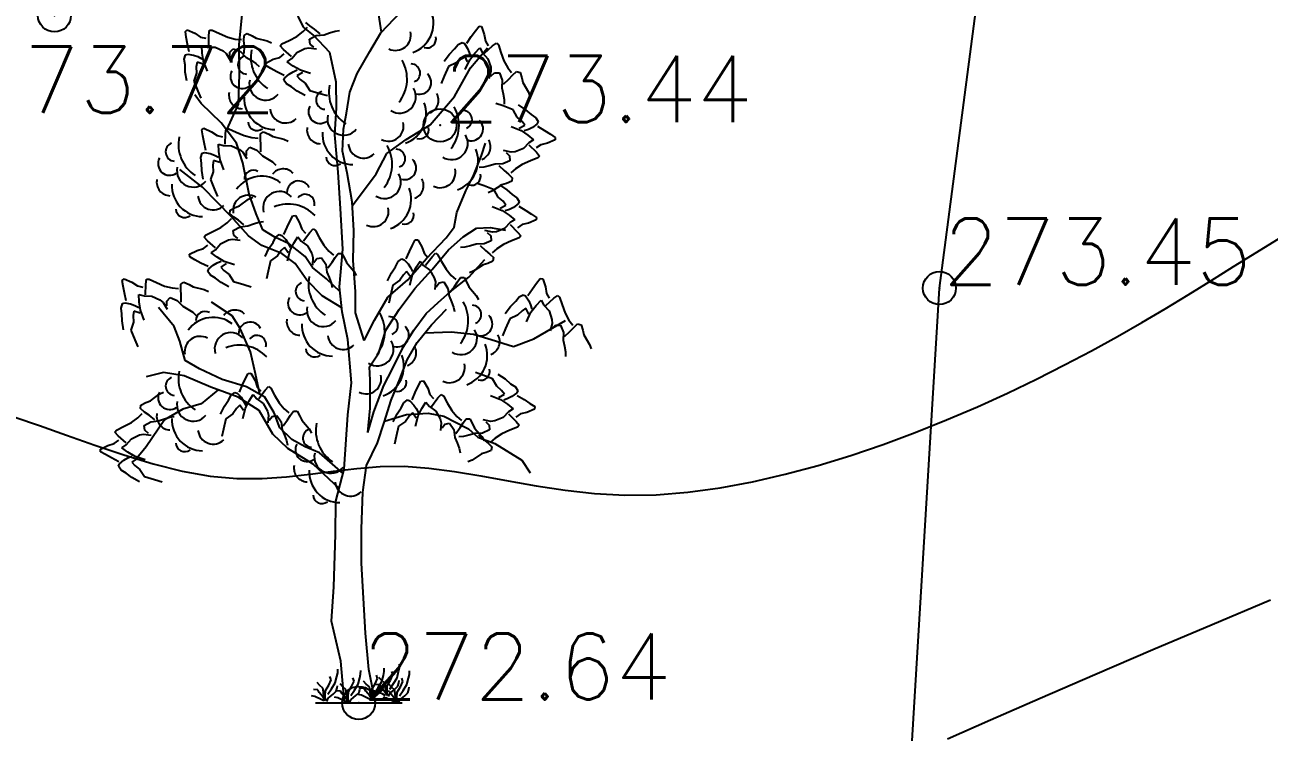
# Model space of a CAD drawing. Header units: millimetres. Extents: x 524954 to 526204, y 9523489 to 9524010.
# Drawn here: x 525827.14 to 525845.92, y 9523662.02 to 9523672.69 of the extents above; entities that cross this region are included whole.
import ezdxf

# ---------------------------------------------------------------- set-up
doc = ezdxf.new("R2010")
doc.units = ezdxf.units.MM
doc.header["$PDMODE"] = 32
doc.header["$PDSIZE"] = 0.5
doc.linetypes.add('ACAD_ISO12W100', pattern=[21, 12, -3, 0, -3, 0, -3])
for name, color, linetype in [('Arbre', 34, 'ACAD_ISO12W100'), ('Cloture', 7, 'Continuous'), ('CN_01_00', 3, 'Continuous'), ('CN_02_00', 4, 'Continuous'), ('TopoAlt', 3, 'Continuous'), ('TOPOJIS', 7, 'Continuous')]:
    doc.layers.add(name, color=color, linetype=linetype)
doc.styles.add('Simplex 1.0', font='Simplex.shx', dxfattribs={"width": 0.99, "height": 1})
doc.linetypes.add('LIMITE1', pattern='A,6.35,-2.54,[133,ltypeshp.shx,S=2.54,R=0,X=-2.54,Y=0],-2.54,25.4', length=36.83)

# ---------------------------------------------------------------- blocks, each defined once
blk = doc.blocks.new('TCPOINT M')
at = {"color": 0}
blk.add_point((0, 0), dxfattribs=at)
at = {"layer": 'TopoAlt', "style": 'Simplex 1.0', "width": 0.99}
blk.add_attdef('ALT', (0.15, 0.15), '', height=1, dxfattribs=at)
blk = doc.blocks.new('v088')
at = {"linetype": 'Continuous'}
for p, q in [((-0.835, 10.2), (-0.991, 10.52)), ((0.345, 10.122), (0.269, 10.614)), ((-1.806, 9.931), (-1.749, 10.491)), ((0.336, 10.112), (0.634, 10.429)), ((-0.683, 10.078), (-0.835, 10.2)), ((-0.435, 9.816), (-0.683, 10.078)), ((0.168, 9.829), (0.336, 10.112)), ((-1.797, 9.483), (-1.806, 9.931)), ((-0.339, 9.37), (-0.435, 9.816)), ((-0.025, 9.501), (0.168, 9.829)), ((1.69, 9.587), (1.945, 9.885)), ((1.444, 9.153), (1.69, 9.587)), ((-1.812, 9.035), (-1.797, 9.483)), ((-0.131, 9.219), (-0.025, 9.501)), ((-0.337, 8.979), (-0.339, 9.37)), ((-0.186, 8.901), (-0.131, 9.219)), ((-2.378, 9.048), (-2.474, 9.177)), ((-2.074, 8.756), (-2.378, 9.048)), ((-1.992, 8.647), (-1.812, 9.035)), ((1.08, 8.722), (1.444, 9.153)), ((-0.36, 8.574), (-0.337, 8.979)), ((-0.231, 8.658), (-0.186, 8.901)), ((-1.843, 8.45), (-2.074, 8.756)), ((-0.243, 8.328), (-0.231, 8.658)), ((0.718, 8.503), (1.08, 8.722)), ((-0.311, 8.009), (-0.36, 8.574)), ((0.424, 8.292), (0.718, 8.503)), ((-1.75, 8.153), (-1.843, 8.45)), ((-0.174, 8), (-0.243, 8.328)), ((0.262, 7.984), (0.424, 8.292)), ((1.855, 8.26), (1.913, 8.447)), ((-1.653, 7.676), (-1.75, 8.153)), ((1.736, 7.971), (1.855, 8.26)), ((-2.358, 7.786), (-2.7, 8.052)), ((-0.274, 7.463), (-0.311, 8.009)), ((-0.096, 7.56), (-0.174, 8)), ((-0.093, 7.509), (0.262, 7.984)), ((1.617, 7.726), (1.736, 7.971)), ((-2.129, 7.554), (-2.358, 7.786)), ((1.481, 7.4), (1.617, 7.726)), ((-1.932, 7.347), (-2.129, 7.554)), ((-1.547, 7.38), (-1.653, 7.676)), ((-0.075, 7.131), (-0.096, 7.56)), ((-1.665, 7.048), (-1.932, 7.347)), ((-1.449, 7.14), (-1.547, 7.38)), ((-0.237, 6.848), (-0.274, 7.463)), ((1.442, 7.181), (1.481, 7.4)), ((-1.266, 7.031), (-1.449, 7.14)), ((1.321, 7.017), (1.442, 7.181)), ((1.575, 7.035), (1.778, 7.163)), ((1.778, 7.163), (1.983, 7.174)), ((1.983, 7.174), (2.214, 7.135)), ((-1.463, 6.903), (-1.665, 7.048)), ((-1.047, 6.93), (-1.266, 7.031)), ((-0.084, 6.677), (-0.075, 7.131)), ((1.023, 6.706), (1.321, 7.017)), ((1.356, 6.837), (1.575, 7.035)), ((-1.162, 6.785), (-1.463, 6.903)), ((-0.96, 6.634), (-1.162, 6.785)), ((-0.806, 6.736), (-1.047, 6.93)), ((-0.287, 6.281), (-0.237, 6.848)), ((1.107, 6.54), (1.356, 6.837)), ((-0.78, 6.382), (-0.96, 6.634)), ((-0.697, 6.571), (-0.806, 6.736)), ((-0.049, 6.211), (-0.084, 6.677)), ((0.743, 6.383), (1.023, 6.706)), ((1.663, 6.427), (1.906, 6.693)), ((-0.488, 6.401), (-0.697, 6.571)), ((-0.279, 6.204), (-0.488, 6.401)), ((0.846, 6.255), (1.107, 6.54)), ((1.381, 6.204), (1.663, 6.427)), ((-0.551, 6.145), (-0.78, 6.382)), ((-0.248, 5.902), (-0.287, 6.281)), ((-0.049, 5.888), (-0.049, 6.211)), ((0.438, 6.122), (0.743, 6.383)), ((0.61, 5.939), (0.846, 6.255)), ((1.198, 6.044), (1.381, 6.204)), ((-1.907, 5.843), (-2.222, 6.048)), ((-0.254, 5.961), (-0.551, 6.145)), ((0.24, 5.776), (0.438, 6.122)), ((1.021, 5.879), (1.198, 6.044)), ((-2.787, 5.681), (-3.023, 5.969)), ((-1.791, 5.652), (-1.907, 5.843)), ((-0.165, 5.487), (-0.248, 5.902)), ((0.085, 5.468), (-0.049, 5.888)), ((0.411, 5.624), (0.61, 5.939)), ((0.834, 5.626), (1.021, 5.879)), ((1.1, 5.706), (1.325, 5.941)), ((-2.701, 5.459), (-2.787, 5.681)), ((-1.635, 5.301), (-1.791, 5.652)), ((0.085, 5.468), (0.24, 5.776)), ((0.881, 5.441), (1.1, 5.706)), ((2.646, 5.496), (3.119, 5.774)), ((-2.621, 5.169), (-2.701, 5.459)), ((-0.107, 4.829), (-0.165, 5.487)), ((0.306, 5.286), (0.411, 5.624)), ((0.671, 5.368), (0.834, 5.626)), ((1.001, 5.586), (1.394, 5.601)), ((1.394, 5.601), (1.731, 5.564)), ((1.731, 5.564), (2, 5.483)), ((2, 5.483), (2.338, 5.378)), ((2.338, 5.378), (2.646, 5.496)), ((-1.559, 4.967), (-1.635, 5.301)), ((0.161, 5.071), (0.306, 5.286)), ((0.51, 5.041), (0.671, 5.368)), ((0.731, 5.176), (0.881, 5.441)), ((-2.4, 5.043), (-2.621, 5.169)), ((0.172, 4.872), (0.161, 5.071)), ((0.619, 4.888), (0.731, 5.176)), ((-2.946, 4.988), (-3.206, 4.92)), ((-2.634, 4.938), (-2.946, 4.988)), ((-2.233, 4.766), (-2.634, 4.938)), ((-2.061, 4.882), (-2.4, 5.043)), ((-1.492, 4.659), (-1.559, 4.967)), ((0.379, 4.79), (0.51, 5.041)), ((0.489, 4.568), (0.619, 4.888)), ((-2.123, 4.725), (-2.377, 4.514)), ((-1.819, 4.613), (-2.233, 4.766)), ((-1.692, 4.771), (-2.061, 4.882)), ((-1.415, 4.615), (-1.692, 4.771)), ((-0.166, 4.349), (-0.107, 4.829)), ((0.174, 4.45), (0.172, 4.872)), ((0.231, 4.395), (0.379, 4.79)), ((-2.377, 4.514), (-2.655, 4.434)), ((-1.504, 4.415), (-1.819, 4.613)), ((-1.273, 4.376), (-1.415, 4.615)), ((0.384, 4.23), (0.489, 4.568)), ((-2.655, 4.434), (-2.931, 4.273)), ((-1.298, 4.058), (-1.504, 4.415)), ((-1.188, 4.154), (-1.273, 4.376)), ((-0.217, 3.527), (-0.166, 4.349)), ((0.138, 4.082), (0.174, 4.45)), ((0.138, 4.082), (0.231, 4.395)), ((0.391, 4.253), (0.724, 4.355)), ((0.724, 4.355), (1.047, 4.375)), ((1.047, 4.375), (1.284, 4.33)), ((1.284, 4.33), (1.655, 4.138)), ((-2.931, 4.273), (-3.209, 3.863)), ((-1.01, 3.977), (-1.188, 4.154)), ((0.285, 3.923), (0.384, 4.23)), ((1.655, 4.138), (1.8, 4.011)), ((-1.069, 3.839), (-1.298, 4.058)), ((-0.808, 3.863), (-1.01, 3.977)), ((1.8, 4.011), (2.057, 3.917)), ((-3.209, 3.863), (-3.367, 3.667)), ((-0.685, 3.605), (-1.069, 3.839)), ((-0.589, 3.774), (-0.808, 3.863)), ((-0.234, 3.461), (-0.589, 3.774)), ((0.118, 3.584), (0.285, 3.923)), ((2.057, 3.917), (2.461, 3.664)), ((-0.294, 3.234), (-0.685, 3.605)), ((0.064, 3.179), (0.118, 3.584)), ((2.461, 3.664), (2.589, 3.474)), ((-0.344, 3.046), (-0.217, 3.527)), ((-0.352, 2.542), (-0.344, 3.046)), ((0.045, 2.625), (0.064, 3.179)), ((-0.373, 1.752), (-0.352, 2.542)), ((0.043, 2.109), (0.045, 2.625)), ((0.102, 1.053), (0.043, 2.109)), ((-0.412, 1.235), (-0.373, 1.752)), ((-0.268, 0.628), (-0.412, 1.235)), ((0.151, 0.506), (0.102, 1.053)), ((-0.213, 0), (-0.268, 0.628)), ((0.256, 0), (0.151, 0.506)), ((-0.654, 0), (0.654, 0))]:
    blk.add_line(p, q, dxfattribs=at)
at = {"color": 3, "linetype": 'Continuous'}
for p, q in [((-2.616, 10.132), (-2.587, 10.158)), ((-2.587, 10.158), (-2.471, 10.107)), ((-2.261, 10.077), (-2.249, 10.151)), ((-2.249, 10.151), (-2.211, 10.152)), ((-2.211, 10.152), (-2.101, 10.101)), ((-0.836, 10.131), (-0.771, 10.198)), ((-0.735, 10.218), (-0.796, 10.268)), ((-0.666, 10.169), (-0.735, 10.218)), ((-0.583, 10.098), (-0.666, 10.169)), ((-0.356, 10.14), (-0.287, 10.149)), ((1.7, 10.058), (1.762, 10.142)), ((1.762, 10.142), (1.816, 10.212)), ((1.816, 10.212), (1.854, 10.208)), ((1.854, 10.208), (1.896, 10.089)), ((-2.603, 10.046), (-2.616, 10.132)), ((-2.583, 9.943), (-2.603, 10.046)), ((-2.471, 10.107), (-2.388, 10.049)), ((-2.388, 10.049), (-2.306, 10.03)), ((-2.264, 9.917), (-2.261, 10.077)), ((-2.101, 10.101), (-1.977, 10.047)), ((-1.977, 10.047), (-1.862, 10.018)), ((-1.862, 10.018), (-1.769, 10.01)), ((-1.731, 9.995), (-1.73, 10.074)), ((-1.725, 9.911), (-1.731, 9.995)), ((-1.73, 10.074), (-1.685, 10.105)), ((-1.685, 10.105), (-1.608, 10.069)), ((-1.608, 10.069), (-1.547, 10.033)), ((-1.547, 10.033), (-1.382, 9.994)), ((-1.382, 9.994), (-1.316, 9.963)), ((-1.161, 9.945), (-1.051, 9.998)), ((-1.051, 9.998), (-0.931, 10.06)), ((-0.931, 10.06), (-0.836, 10.131)), ((-0.743, 10.015), (-0.642, 10.071)), ((-0.734, 9.943), (-0.743, 10.015)), ((-0.642, 10.071), (-0.523, 10.083)), ((-0.523, 10.083), (-0.438, 10.113)), ((-0.438, 10.113), (-0.356, 10.14)), ((1.5, 9.939), (1.562, 9.969)), ((1.562, 9.969), (1.596, 9.95)), ((1.631, 9.958), (1.7, 10.058)), ((1.896, 10.089), (1.912, 9.989)), ((1.912, 9.989), (1.954, 9.915)), ((2.019, 9.915), (2.081, 9.958)), ((2.081, 9.958), (2.108, 9.931)), ((-2.634, 9.715), (-2.614, 9.781)), ((-2.614, 9.781), (-2.576, 9.793)), ((-2.558, 9.824), (-2.583, 9.943)), ((-2.576, 9.793), (-2.492, 9.777)), ((-2.492, 9.777), (-2.428, 9.754)), ((-2.368, 9.919), (-2.288, 9.897)), ((-2.362, 9.808), (-2.368, 9.919)), ((-2.342, 9.683), (-2.362, 9.808)), ((-2.288, 9.897), (-2.168, 9.895)), ((-2.168, 9.895), (-2.047, 9.839)), ((-2.047, 9.839), (-2, 9.799)), ((-2, 9.799), (-1.94, 9.7)), ((-1.944, 9.746), (-1.943, 9.82)), ((-1.943, 9.82), (-1.893, 9.873)), ((-1.893, 9.873), (-1.786, 9.83)), ((-1.786, 9.83), (-1.702, 9.745)), ((-1.728, 9.802), (-1.725, 9.911)), ((-1.192, 9.743), (-1.125, 9.794)), ((-1.184, 9.915), (-1.161, 9.945)), ((-1.134, 9.859), (-1.184, 9.915)), ((-1.012, 9.755), (-1.134, 9.859)), ((-1.011, 9.724), (-0.934, 9.816)), ((-0.934, 9.816), (-0.814, 9.874)), ((-0.814, 9.874), (-0.753, 9.886)), ((-0.753, 9.886), (-0.639, 9.87)), ((-0.677, 9.896), (-0.734, 9.943)), ((1.289, 9.685), (1.369, 9.792)), ((1.369, 9.792), (1.446, 9.869)), ((1.446, 9.869), (1.5, 9.939)), ((1.6, 9.765), (1.542, 9.727)), ((1.596, 9.95), (1.643, 9.877)), ((1.643, 9.677), (1.6, 9.765)), ((1.643, 9.877), (1.669, 9.815)), ((1.669, 9.815), (1.689, 9.75)), ((1.677, 9.704), (1.754, 9.804)), ((1.754, 9.804), (1.831, 9.885)), ((1.831, 9.885), (1.869, 9.812)), ((1.869, 9.812), (1.95, 9.723)), ((1.9, 9.808), (2.019, 9.915)), ((2.108, 9.931), (2.146, 9.815)), ((2.146, 9.815), (2.193, 9.689)), ((-2.621, 9.629), (-2.634, 9.715)), ((-2.617, 9.52), (-2.621, 9.629)), ((-2.439, 9.669), (-2.451, 9.601)), ((-2.451, 9.601), (-2.448, 9.503)), ((-2.346, 9.639), (-2.439, 9.669)), ((-2.428, 9.754), (-2.368, 9.723)), ((-2.283, 9.532), (-2.342, 9.683)), ((-1.702, 9.745), (-1.624, 9.699)), ((-1.624, 9.699), (-1.552, 9.652)), ((-1.552, 9.652), (-1.502, 9.604)), ((-1.402, 9.657), (-1.289, 9.715)), ((-1.401, 9.619), (-1.402, 9.657)), ((-1.325, 9.574), (-1.401, 9.619)), ((-1.289, 9.715), (-1.192, 9.743)), ((-1.079, 9.676), (-1.011, 9.724)), ((-0.989, 9.611), (-1.079, 9.676)), ((-0.88, 9.547), (-0.989, 9.611)), ((1.358, 9.604), (1.292, 9.458)), ((1.473, 9.658), (1.358, 9.604)), ((1.542, 9.727), (1.473, 9.658)), ((1.608, 9.558), (1.677, 9.704)), ((1.95, 9.723), (1.993, 9.596)), ((1.993, 9.596), (1.996, 9.535)), ((2.193, 9.689), (2.25, 9.585)), ((2.25, 9.585), (2.308, 9.512)), ((-2.595, 9.387), (-2.617, 9.52)), ((-2.448, 9.503), (-2.488, 9.382)), ((-1.233, 9.524), (-1.325, 9.574)), ((-1.125, 9.469), (-1.233, 9.524)), ((-1.128, 9.398), (-1.113, 9.435)), ((-1.089, 9.341), (-1.128, 9.398)), ((-1.113, 9.435), (-1.047, 9.49)), ((-1.047, 9.49), (-0.989, 9.525)), ((-0.989, 9.525), (-0.927, 9.553)), ((-0.848, 9.516), (-0.931, 9.463)), ((-0.931, 9.463), (-0.885, 9.411)), ((-0.885, 9.411), (-0.807, 9.351)), ((-0.726, 9.498), (-0.88, 9.547)), ((1.292, 9.458), (1.246, 9.35)), ((1.996, 9.535), (1.966, 9.423)), ((1.996, 9.458), (2.05, 9.508)), ((2.05, 9.508), (2.123, 9.508)), ((2.123, 9.508), (2.166, 9.4)), ((2.166, 9.4), (2.162, 9.281)), ((2.185, 9.338), (2.266, 9.412)), ((2.266, 9.412), (2.323, 9.473)), ((2.323, 9.473), (2.381, 9.527)), ((2.381, 9.527), (2.435, 9.515)), ((2.435, 9.515), (2.462, 9.435)), ((2.462, 9.435), (2.477, 9.365)), ((-2.488, 9.382), (-2.427, 9.234)), ((-2.427, 9.234), (-2.38, 9.127)), ((-1.014, 9.297), (-1.089, 9.341)), ((-0.927, 9.231), (-1.014, 9.297)), ((-0.81, 9.165), (-0.927, 9.231)), ((-0.807, 9.351), (-0.739, 9.244)), ((-0.739, 9.244), (-0.586, 9.198)), ((2.162, 9.281), (2.181, 9.192)), ((2.477, 9.365), (2.562, 9.219)), ((2.562, 9.219), (2.585, 9.15)), ((-0.586, 9.198), (-0.473, 9.166)), ((2.18, 9.009), (2.07, 9.048)), ((2.181, 9.192), (2.196, 9.108)), ((2.196, 9.108), (2.196, 9.038)), ((2.406, 9.027), (2.519, 8.953)), ((2.33, 8.953), (2.18, 9.009)), ((2.391, 8.841), (2.33, 8.953)), ((2.465, 8.776), (2.391, 8.841)), ((2.519, 8.953), (2.601, 8.881)), ((2.601, 8.881), (2.673, 8.832)), ((2.673, 8.832), (2.708, 8.773)), ((-2.366, 8.647), (-2.337, 8.672)), ((-2.353, 8.56), (-2.366, 8.647)), ((-2.337, 8.672), (-2.221, 8.621)), ((-2.011, 8.592), (-1.999, 8.665)), ((-1.999, 8.665), (-1.961, 8.666)), ((-1.961, 8.666), (-1.851, 8.615)), ((2.3, 8.701), (2.45, 8.641)), ((2.421, 8.673), (2.507, 8.721)), ((2.45, 8.641), (2.555, 8.57)), ((2.507, 8.721), (2.465, 8.776)), ((2.561, 8.655), (2.497, 8.632)), ((2.621, 8.686), (2.561, 8.655)), ((2.691, 8.737), (2.621, 8.686)), ((2.708, 8.773), (2.691, 8.737)), ((2.701, 8.703), (2.805, 8.64)), ((2.805, 8.64), (2.893, 8.584)), ((-2.333, 8.457), (-2.353, 8.56)), ((-2.308, 8.338), (-2.333, 8.457)), ((-2.221, 8.621), (-2.138, 8.563)), ((-2.138, 8.563), (-2.056, 8.544)), ((-2.014, 8.431), (-2.011, 8.592)), ((-1.851, 8.615), (-1.727, 8.562)), ((-1.727, 8.562), (-1.612, 8.532)), ((-1.612, 8.532), (-1.519, 8.524)), ((-1.481, 8.509), (-1.48, 8.588)), ((-1.475, 8.425), (-1.481, 8.509)), ((-1.48, 8.588), (-1.435, 8.619)), ((-1.435, 8.619), (-1.357, 8.583)), ((-1.357, 8.583), (-1.297, 8.547)), ((-1.297, 8.547), (-1.132, 8.508)), ((-1.132, 8.508), (-1.066, 8.477)), ((2.57, 8.455), (2.487, 8.369)), ((2.555, 8.57), (2.64, 8.498)), ((2.64, 8.498), (2.57, 8.455)), ((2.964, 8.496), (2.848, 8.446)), ((2.893, 8.584), (2.966, 8.534)), ((2.966, 8.534), (2.964, 8.496)), ((-2.384, 8.23), (-2.364, 8.296)), ((-2.364, 8.296), (-2.326, 8.308)), ((-2.326, 8.308), (-2.242, 8.291)), ((-2.242, 8.291), (-2.178, 8.268)), ((-2.178, 8.268), (-2.118, 8.237)), ((-2.118, 8.433), (-2.038, 8.411)), ((-2.112, 8.322), (-2.118, 8.433)), ((-2.092, 8.197), (-2.112, 8.322)), ((-2.038, 8.411), (-1.918, 8.409)), ((-1.918, 8.409), (-1.797, 8.353)), ((-1.797, 8.353), (-1.75, 8.313)), ((-1.75, 8.313), (-1.69, 8.215)), ((-1.694, 8.261), (-1.693, 8.334)), ((-1.693, 8.334), (-1.643, 8.387)), ((-1.643, 8.387), (-1.536, 8.344)), ((-1.536, 8.344), (-1.452, 8.259)), ((-1.478, 8.316), (-1.475, 8.425)), ((2.301, 8.311), (2.188, 8.335)), ((2.225, 8.306), (2.278, 8.256)), ((2.362, 8.319), (2.301, 8.311)), ((2.487, 8.369), (2.362, 8.319)), ((2.568, 8.425), (2.683, 8.312)), ((2.749, 8.424), (2.679, 8.378)), ((2.683, 8.312), (2.729, 8.254)), ((2.848, 8.446), (2.749, 8.424)), ((-2.371, 8.143), (-2.384, 8.23)), ((-2.367, 8.034), (-2.371, 8.143)), ((-2.189, 8.184), (-2.201, 8.115)), ((-2.201, 8.115), (-2.198, 8.017)), ((-2.096, 8.154), (-2.189, 8.184)), ((-2.033, 8.047), (-2.092, 8.197)), ((-1.452, 8.259), (-1.374, 8.213)), ((-1.374, 8.213), (-1.302, 8.166)), ((-1.302, 8.166), (-1.252, 8.118)), ((1.888, 8.085), (1.819, 8.08)), ((1.971, 8.105), (1.888, 8.085)), ((2.058, 8.13), (1.971, 8.105)), ((2.178, 8.134), (2.058, 8.13)), ((2.117, 8.111), (2.195, 8.035)), ((2.282, 8.183), (2.178, 8.134)), ((2.278, 8.256), (2.282, 8.183)), ((2.467, 8.125), (2.367, 8.061)), ((2.591, 8.179), (2.467, 8.125)), ((2.704, 8.225), (2.591, 8.179)), ((2.729, 8.254), (2.704, 8.225)), ((-2.345, 7.902), (-2.367, 8.034)), ((-2.198, 8.017), (-2.238, 7.897)), ((-2.238, 7.897), (-2.177, 7.749)), ((2.195, 8.035), (2.261, 7.981)), ((2.261, 7.981), (2.318, 7.927)), ((2.367, 8.061), (2.298, 7.999)), ((2.318, 7.927), (2.31, 7.872)), ((-2.177, 7.749), (-2.13, 7.641)), ((1.896, 7.802), (1.786, 7.841)), ((2.046, 7.746), (1.896, 7.802)), ((2.022, 7.727), (1.955, 7.7)), ((2.163, 7.821), (2.022, 7.727)), ((2.107, 7.634), (2.046, 7.746)), ((2.123, 7.82), (2.235, 7.746)), ((2.231, 7.841), (2.163, 7.821)), ((2.31, 7.872), (2.231, 7.841)), ((2.235, 7.746), (2.317, 7.675)), ((-1.797, 7.5), (-1.663, 7.603)), ((-1.663, 7.603), (-1.598, 7.634)), ((2.181, 7.57), (2.107, 7.634)), ((2.137, 7.467), (2.223, 7.514)), ((2.223, 7.514), (2.181, 7.57)), ((2.317, 7.675), (2.389, 7.625)), ((2.407, 7.53), (2.337, 7.479)), ((2.389, 7.625), (2.424, 7.566)), ((2.424, 7.566), (2.407, 7.53)), ((-1.945, 7.383), (-1.94, 7.438)), ((-1.884, 7.333), (-1.945, 7.383)), ((-1.94, 7.438), (-1.864, 7.475)), ((-1.815, 7.284), (-1.884, 7.333)), ((-1.864, 7.475), (-1.797, 7.5)), ((-1.034, 7.275), (-0.994, 7.353)), ((-0.994, 7.353), (-0.955, 7.356)), ((-0.955, 7.356), (-0.891, 7.247)), ((2.016, 7.494), (2.166, 7.434)), ((2.166, 7.434), (2.271, 7.363)), ((2.277, 7.448), (2.213, 7.425)), ((2.271, 7.363), (2.357, 7.292)), ((2.337, 7.479), (2.277, 7.448)), ((2.417, 7.496), (2.521, 7.433)), ((2.521, 7.433), (2.609, 7.377)), ((2.609, 7.377), (2.682, 7.328)), ((2.682, 7.328), (2.68, 7.289)), ((-2.2, 7.113), (-2.081, 7.175)), ((-2.081, 7.175), (-1.985, 7.246)), ((-1.985, 7.246), (-1.92, 7.313)), ((-1.892, 7.13), (-1.791, 7.186)), ((-1.732, 7.213), (-1.815, 7.284)), ((-1.791, 7.186), (-1.672, 7.198)), ((-1.672, 7.198), (-1.587, 7.228)), ((-1.587, 7.228), (-1.505, 7.255)), ((-1.505, 7.255), (-1.436, 7.264)), ((-1.128, 7.069), (-1.078, 7.18)), ((-1.078, 7.18), (-1.034, 7.275)), ((-0.891, 7.247), (-0.858, 7.151)), ((-0.858, 7.151), (-0.802, 7.088)), ((-0.738, 7.1), (-0.686, 7.153)), ((-0.686, 7.153), (-0.654, 7.131)), ((2.203, 7.162), (2.079, 7.112)), ((2.286, 7.249), (2.203, 7.162)), ((2.284, 7.218), (2.399, 7.105)), ((2.357, 7.292), (2.286, 7.249)), ((2.465, 7.218), (2.395, 7.171)), ((2.564, 7.239), (2.465, 7.218)), ((2.68, 7.289), (2.564, 7.239)), ((-2.333, 7.03), (-2.31, 7.06)), ((-2.283, 6.974), (-2.333, 7.03)), ((-2.31, 7.06), (-2.2, 7.113)), ((-2.161, 6.87), (-2.283, 6.974)), ((-2.083, 6.931), (-1.963, 6.989)), ((-1.963, 6.989), (-1.902, 7.001)), ((-1.902, 7.001), (-1.788, 6.985)), ((-1.883, 7.058), (-1.892, 7.13)), ((-1.826, 7.011), (-1.883, 7.058)), ((-1.293, 6.947), (-1.253, 7.025)), ((-1.253, 7.025), (-1.198, 7.067)), ((-1.198, 7.067), (-1.16, 7.055)), ((-1.16, 7.055), (-1.101, 6.992)), ((-1.101, 6.992), (-1.063, 6.936)), ((-0.978, 6.941), (-0.918, 7.034)), ((-0.918, 7.034), (-0.866, 6.97)), ((-0.866, 6.97), (-0.77, 6.898)), ((-0.835, 6.972), (-0.738, 7.1)), ((-0.654, 7.131), (-0.595, 7.025)), ((-0.595, 7.025), (-0.526, 6.909)), ((0.813, 6.909), (0.853, 6.987)), ((0.853, 6.987), (0.891, 6.991)), ((0.891, 6.991), (0.955, 6.881)), ((1.999, 6.976), (1.894, 6.927)), ((2.018, 7.104), (1.904, 7.128)), ((1.941, 7.1), (1.994, 7.049)), ((1.994, 7.049), (1.999, 6.976)), ((2.079, 7.112), (2.018, 7.104)), ((2.307, 6.972), (2.184, 6.918)), ((2.42, 7.018), (2.307, 6.972)), ((2.399, 7.105), (2.445, 7.047)), ((2.445, 7.047), (2.42, 7.018)), ((-2.551, 6.772), (-2.439, 6.83)), ((-2.55, 6.734), (-2.551, 6.772)), ((-2.439, 6.83), (-2.342, 6.858)), ((-2.342, 6.858), (-2.275, 6.909)), ((-2.228, 6.791), (-2.161, 6.839)), ((-2.138, 6.726), (-2.228, 6.791)), ((-2.161, 6.839), (-2.083, 6.931)), ((-1.413, 6.737), (-1.354, 6.857)), ((-1.354, 6.857), (-1.293, 6.947)), ((-1.172, 6.826), (-1.227, 6.745)), ((-1.122, 6.874), (-1.172, 6.826)), ((-1.064, 6.795), (-1.122, 6.874)), ((-1.076, 6.671), (-1.035, 6.828)), ((-1.063, 6.936), (-1.032, 6.875)), ((-1.035, 6.828), (-0.978, 6.941)), ((-0.77, 6.898), (-0.705, 6.781)), ((-0.705, 6.781), (-0.69, 6.721)), ((-0.526, 6.909), (-0.45, 6.818)), ((-0.45, 6.818), (-0.379, 6.757)), ((-0.357, 6.722), (-0.31, 6.785)), ((-0.31, 6.785), (-0.255, 6.784)), ((-0.255, 6.784), (-0.214, 6.71)), ((0.719, 6.703), (0.768, 6.815)), ((0.768, 6.815), (0.813, 6.909)), ((0.955, 6.881), (0.989, 6.786)), ((0.989, 6.786), (1.044, 6.722)), ((1.108, 6.734), (1.161, 6.787)), ((1.161, 6.787), (1.192, 6.766)), ((1.192, 6.766), (1.252, 6.66)), ((1.604, 6.878), (1.535, 6.874)), ((1.688, 6.899), (1.604, 6.878)), ((1.775, 6.923), (1.688, 6.899)), ((1.894, 6.927), (1.775, 6.923)), ((1.834, 6.904), (1.912, 6.828)), ((1.912, 6.828), (1.977, 6.774)), ((1.977, 6.774), (2.034, 6.72)), ((2.084, 6.854), (2.014, 6.792)), ((2.184, 6.918), (2.084, 6.854)), ((-2.475, 6.689), (-2.55, 6.734)), ((-2.383, 6.639), (-2.475, 6.689)), ((-2.274, 6.584), (-2.383, 6.639)), ((-2.262, 6.55), (-2.196, 6.606)), ((-2.196, 6.606), (-2.138, 6.64)), ((-2.029, 6.662), (-2.138, 6.726)), ((-2.138, 6.64), (-2.076, 6.668)), ((-1.998, 6.632), (-2.08, 6.578)), ((-2.08, 6.578), (-2.034, 6.526)), ((-1.875, 6.613), (-2.029, 6.662)), ((-1.33, 6.67), (-1.367, 6.514)), ((-1.227, 6.745), (-1.33, 6.67)), ((-0.69, 6.721), (-0.699, 6.606)), ((-0.675, 6.646), (-0.632, 6.705)), ((-0.632, 6.705), (-0.56, 6.719)), ((-0.56, 6.719), (-0.498, 6.621)), ((-0.498, 6.621), (-0.48, 6.503)), ((-0.468, 6.564), (-0.402, 6.651)), ((-0.402, 6.651), (-0.357, 6.722)), ((-0.214, 6.71), (-0.186, 6.645)), ((-0.186, 6.645), (-0.075, 6.517)), ((0.493, 6.492), (0.554, 6.582)), ((0.554, 6.582), (0.594, 6.66)), ((0.594, 6.66), (0.649, 6.702)), ((0.649, 6.702), (0.686, 6.689)), ((0.686, 6.689), (0.745, 6.626)), ((0.745, 6.626), (0.783, 6.571)), ((0.811, 6.463), (0.868, 6.575)), ((0.868, 6.575), (0.929, 6.669)), ((0.929, 6.669), (0.98, 6.604)), ((0.98, 6.604), (1.076, 6.532)), ((1.011, 6.606), (1.108, 6.734)), ((1.252, 6.66), (1.321, 6.544)), ((1.879, 6.614), (1.738, 6.52)), ((1.947, 6.634), (1.879, 6.614)), ((2.026, 6.666), (1.947, 6.634)), ((2.034, 6.72), (2.026, 6.666)), ((-3.568, 6.377), (-3.539, 6.402)), ((-3.539, 6.402), (-3.423, 6.351)), ((-3.213, 6.322), (-3.201, 6.396)), ((-3.201, 6.396), (-3.163, 6.397)), ((-3.163, 6.397), (-3.053, 6.346)), ((-2.277, 6.513), (-2.262, 6.55)), ((-2.238, 6.456), (-2.277, 6.513)), ((-2.163, 6.412), (-2.238, 6.456)), ((-2.076, 6.346), (-2.163, 6.412)), ((-2.034, 6.526), (-1.957, 6.466)), ((-1.957, 6.466), (-1.888, 6.359)), ((-1.367, 6.514), (-1.392, 6.4)), ((-0.48, 6.503), (-0.444, 6.419)), ((-0.444, 6.419), (-0.414, 6.339)), ((-0.075, 6.517), (-0.04, 6.453)), ((0.433, 6.371), (0.493, 6.492)), ((0.675, 6.46), (0.62, 6.379)), ((0.724, 6.509), (0.675, 6.46)), ((0.782, 6.43), (0.724, 6.509)), ((0.771, 6.306), (0.811, 6.463)), ((0.783, 6.571), (0.814, 6.51)), ((1.076, 6.532), (1.141, 6.416)), ((1.141, 6.416), (1.157, 6.356)), ((1.321, 6.544), (1.397, 6.452)), ((1.397, 6.452), (1.467, 6.391)), ((1.489, 6.356), (1.536, 6.42)), ((1.536, 6.42), (1.591, 6.419)), ((1.591, 6.419), (1.633, 6.344)), ((1.738, 6.52), (1.671, 6.493)), ((2.685, 6.334), (2.739, 6.404)), ((2.739, 6.404), (2.777, 6.4)), ((2.777, 6.4), (2.82, 6.28)), ((-3.555, 6.29), (-3.568, 6.377)), ((-3.535, 6.188), (-3.555, 6.29)), ((-3.423, 6.351), (-3.34, 6.294)), ((-3.34, 6.294), (-3.258, 6.275)), ((-3.216, 6.161), (-3.213, 6.322)), ((-3.053, 6.346), (-2.929, 6.292)), ((-2.929, 6.292), (-2.814, 6.263)), ((-2.814, 6.263), (-2.721, 6.255)), ((-2.683, 6.24), (-2.682, 6.318)), ((-2.677, 6.155), (-2.683, 6.24)), ((-2.682, 6.318), (-2.637, 6.35)), ((-2.637, 6.35), (-2.56, 6.314)), ((-2.56, 6.314), (-2.499, 6.278)), ((-2.499, 6.278), (-2.334, 6.239)), ((-2.334, 6.239), (-2.268, 6.208)), ((-1.959, 6.28), (-2.076, 6.346)), ((-1.888, 6.359), (-1.735, 6.313)), ((-1.735, 6.313), (-1.622, 6.281)), ((-0.414, 6.339), (-0.401, 6.271)), ((0.516, 6.305), (0.479, 6.149)), ((0.62, 6.379), (0.516, 6.305)), ((1.157, 6.356), (1.147, 6.241)), ((1.171, 6.28), (1.215, 6.339)), ((1.215, 6.339), (1.286, 6.353)), ((1.286, 6.353), (1.348, 6.255)), ((1.348, 6.255), (1.367, 6.137)), ((1.378, 6.198), (1.444, 6.285)), ((1.444, 6.285), (1.489, 6.356)), ((1.633, 6.344), (1.661, 6.279)), ((1.661, 6.279), (1.771, 6.151)), ((2.554, 6.15), (2.623, 6.25)), ((2.623, 6.25), (2.685, 6.334)), ((2.82, 6.28), (2.835, 6.18)), ((-3.586, 5.96), (-3.566, 6.026)), ((-3.566, 6.026), (-3.528, 6.038)), ((-3.51, 6.069), (-3.535, 6.188)), ((-3.528, 6.038), (-3.444, 6.022)), ((-3.444, 6.022), (-3.38, 5.999)), ((-3.32, 6.164), (-3.24, 6.142)), ((-3.314, 6.053), (-3.32, 6.164)), ((-3.294, 5.928), (-3.314, 6.053)), ((-3.24, 6.142), (-3.121, 6.14)), ((-3.121, 6.14), (-2.999, 6.083)), ((-2.999, 6.083), (-2.952, 6.044)), ((-2.952, 6.044), (-2.892, 5.945)), ((-2.896, 5.991), (-2.895, 6.065)), ((-2.895, 6.065), (-2.845, 6.118)), ((-2.845, 6.118), (-2.738, 6.075)), ((-2.738, 6.075), (-2.654, 5.99)), ((-2.68, 6.046), (-2.677, 6.155)), ((0.479, 6.149), (0.454, 6.035)), ((1.367, 6.137), (1.402, 6.054)), ((1.402, 6.054), (1.433, 5.974)), ((1.771, 6.151), (1.807, 6.088)), ((2.293, 5.984), (2.37, 6.061)), ((2.37, 6.061), (2.423, 6.13)), ((2.423, 6.13), (2.485, 6.161)), ((2.485, 6.161), (2.52, 6.142)), ((2.52, 6.142), (2.566, 6.069)), ((2.566, 6.069), (2.593, 6.007)), ((2.677, 5.996), (2.754, 6.077)), ((2.754, 6.077), (2.793, 6.004)), ((2.823, 6), (2.943, 6.107)), ((2.835, 6.18), (2.877, 6.107)), ((2.943, 6.107), (3.004, 6.15)), ((3.004, 6.15), (3.031, 6.123)), ((3.031, 6.123), (3.07, 6.007)), ((-3.573, 5.874), (-3.586, 5.96)), ((-3.57, 5.765), (-3.573, 5.874)), ((-3.392, 5.914), (-3.403, 5.846)), ((-3.403, 5.846), (-3.4, 5.748)), ((-3.298, 5.884), (-3.392, 5.914)), ((-3.38, 5.999), (-3.32, 5.968)), ((-3.235, 5.777), (-3.294, 5.928)), ((-2.654, 5.99), (-2.576, 5.943)), ((-2.576, 5.943), (-2.504, 5.896)), ((-2.504, 5.896), (-2.454, 5.849)), ((1.433, 5.974), (1.446, 5.906)), ((2.212, 5.877), (2.293, 5.984)), ((2.396, 5.85), (2.281, 5.796)), ((2.466, 5.919), (2.396, 5.85)), ((2.523, 5.957), (2.466, 5.919)), ((2.566, 5.869), (2.523, 5.957)), ((2.531, 5.75), (2.6, 5.896)), ((2.593, 6.007), (2.612, 5.942)), ((2.6, 5.896), (2.677, 5.996)), ((2.793, 6.004), (2.873, 5.915)), ((2.873, 5.915), (2.916, 5.788)), ((3.07, 6.007), (3.116, 5.88)), ((3.116, 5.88), (3.173, 5.777)), ((-3.547, 5.632), (-3.57, 5.765)), ((-3.4, 5.748), (-3.44, 5.627)), ((2.216, 5.65), (2.169, 5.542)), ((2.281, 5.796), (2.216, 5.65)), ((2.92, 5.727), (2.889, 5.615)), ((2.916, 5.788), (2.92, 5.727)), ((2.92, 5.65), (2.973, 5.7)), ((2.973, 5.7), (3.047, 5.7)), ((3.047, 5.7), (3.089, 5.592)), ((3.173, 5.777), (3.231, 5.703)), ((3.189, 5.603), (3.247, 5.665)), ((3.247, 5.665), (3.304, 5.719)), ((3.304, 5.719), (3.358, 5.707)), ((3.358, 5.707), (3.385, 5.627)), ((-3.44, 5.627), (-3.379, 5.479)), ((-3.379, 5.479), (-3.332, 5.372)), ((3.089, 5.592), (3.085, 5.473)), ((3.085, 5.473), (3.104, 5.384)), ((3.108, 5.53), (3.189, 5.603)), ((3.385, 5.627), (3.4, 5.557)), ((3.4, 5.557), (3.485, 5.411)), ((3.104, 5.384), (3.12, 5.3)), ((3.12, 5.3), (3.12, 5.23)), ((3.485, 5.411), (3.508, 5.342)), ((-1.751, 4.8), (-1.707, 4.895)), ((-1.707, 4.895), (-1.667, 4.973)), ((-1.667, 4.973), (-1.628, 4.976)), ((-1.628, 4.976), (-1.564, 4.867)), ((1.872, 4.946), (1.762, 4.985)), ((2.022, 4.89), (1.872, 4.946)), ((2.083, 4.778), (2.022, 4.89)), ((2.099, 4.964), (2.211, 4.89)), ((2.211, 4.89), (2.293, 4.818)), ((-1.801, 4.689), (-1.751, 4.8)), ((-1.564, 4.867), (-1.531, 4.771)), ((-1.531, 4.771), (-1.475, 4.707)), ((-1.508, 4.592), (-1.411, 4.72)), ((-1.411, 4.72), (-1.359, 4.773)), ((-1.359, 4.773), (-1.327, 4.751)), ((-1.327, 4.751), (-1.268, 4.645)), ((0.855, 4.685), (0.899, 4.779)), ((0.899, 4.779), (0.939, 4.857)), ((0.939, 4.857), (0.978, 4.861)), ((0.978, 4.861), (1.042, 4.751)), ((1.042, 4.751), (1.075, 4.656)), ((2.157, 4.714), (2.083, 4.778)), ((2.199, 4.658), (2.157, 4.714)), ((2.293, 4.818), (2.365, 4.769)), ((2.365, 4.769), (2.4, 4.71)), ((2.4, 4.71), (2.383, 4.674)), ((-3.287, 4.496), (-3.21, 4.533)), ((-3.21, 4.533), (-3.143, 4.557)), ((-3.143, 4.557), (-3.01, 4.66)), ((-3.01, 4.66), (-2.944, 4.692)), ((-2.027, 4.477), (-1.966, 4.567)), ((-1.966, 4.567), (-1.926, 4.645)), ((-1.926, 4.645), (-1.871, 4.687)), ((-1.871, 4.687), (-1.833, 4.675)), ((-1.833, 4.675), (-1.774, 4.612)), ((-1.774, 4.612), (-1.736, 4.556)), ((-1.736, 4.556), (-1.705, 4.495)), ((-1.708, 4.448), (-1.651, 4.561)), ((-1.651, 4.561), (-1.591, 4.654)), ((-1.591, 4.654), (-1.539, 4.59)), ((-1.539, 4.59), (-1.443, 4.518)), ((-1.443, 4.518), (-1.378, 4.401)), ((-1.268, 4.645), (-1.199, 4.529)), ((-1.199, 4.529), (-1.123, 4.438)), ((0.64, 4.452), (0.68, 4.53)), ((0.68, 4.53), (0.735, 4.572)), ((0.735, 4.572), (0.773, 4.559)), ((0.773, 4.559), (0.832, 4.496)), ((0.805, 4.573), (0.855, 4.685)), ((0.955, 4.445), (1.015, 4.539)), ((1.015, 4.539), (1.067, 4.474)), ((1.075, 4.656), (1.131, 4.592)), ((1.098, 4.476), (1.195, 4.604)), ((1.195, 4.604), (1.247, 4.657)), ((1.247, 4.657), (1.279, 4.636)), ((1.279, 4.636), (1.338, 4.53)), ((1.338, 4.53), (1.407, 4.414)), ((1.992, 4.638), (2.142, 4.578)), ((2.113, 4.611), (2.199, 4.658)), ((2.142, 4.578), (2.247, 4.507)), ((2.253, 4.592), (2.189, 4.569)), ((2.247, 4.507), (2.332, 4.436)), ((2.313, 4.623), (2.253, 4.592)), ((2.383, 4.674), (2.313, 4.623)), ((2.393, 4.64), (2.497, 4.577)), ((2.497, 4.577), (2.585, 4.521)), ((2.585, 4.521), (2.658, 4.472)), ((-3.331, 4.304), (-3.266, 4.37)), ((-3.291, 4.441), (-3.287, 4.496)), ((-3.23, 4.39), (-3.291, 4.441)), ((-3.162, 4.341), (-3.23, 4.39)), ((-3.079, 4.271), (-3.162, 4.341)), ((-2.851, 4.312), (-2.783, 4.321)), ((-2.086, 4.357), (-2.027, 4.477)), ((-1.9, 4.365), (-2.003, 4.29)), ((-1.845, 4.445), (-1.9, 4.365)), ((-1.795, 4.494), (-1.845, 4.445)), ((-1.737, 4.415), (-1.795, 4.494)), ((-1.749, 4.291), (-1.708, 4.448)), ((-1.378, 4.401), (-1.363, 4.341)), ((-1.363, 4.341), (-1.372, 4.226)), ((-1.349, 4.266), (-1.305, 4.325)), ((-1.305, 4.325), (-1.233, 4.338)), ((-1.233, 4.338), (-1.171, 4.241)), ((-1.123, 4.438), (-1.052, 4.377)), ((-1.075, 4.271), (-1.03, 4.342)), ((-1.03, 4.342), (-0.984, 4.405)), ((-0.984, 4.405), (-0.928, 4.404)), ((-0.928, 4.404), (-0.887, 4.33)), ((-0.887, 4.33), (-0.859, 4.265)), ((0.52, 4.241), (0.579, 4.362)), ((0.579, 4.362), (0.64, 4.452)), ((0.761, 4.33), (0.706, 4.249)), ((0.811, 4.379), (0.761, 4.33)), ((0.869, 4.3), (0.811, 4.379)), ((0.832, 4.496), (0.87, 4.441)), ((0.857, 4.176), (0.898, 4.333)), ((0.87, 4.441), (0.901, 4.38)), ((0.898, 4.333), (0.955, 4.445)), ((1.067, 4.474), (1.163, 4.402)), ((1.163, 4.402), (1.228, 4.286)), ((1.407, 4.414), (1.483, 4.322)), ((1.483, 4.322), (1.554, 4.261)), ((2.262, 4.393), (2.179, 4.306)), ((2.26, 4.362), (2.375, 4.249)), ((2.332, 4.436), (2.262, 4.393)), ((2.441, 4.361), (2.371, 4.315)), ((2.54, 4.383), (2.441, 4.361)), ((2.656, 4.433), (2.54, 4.383)), ((2.658, 4.472), (2.656, 4.433)), ((-3.656, 4.117), (-3.547, 4.171)), ((-3.547, 4.171), (-3.427, 4.233)), ((-3.427, 4.233), (-3.331, 4.304)), ((-3.239, 4.188), (-3.137, 4.244)), ((-3.229, 4.115), (-3.239, 4.188)), ((-3.137, 4.244), (-3.019, 4.255)), ((-3.019, 4.255), (-2.933, 4.286)), ((-2.933, 4.286), (-2.851, 4.312)), ((-2.04, 4.134), (-2.065, 4.02)), ((-2.003, 4.29), (-2.04, 4.134)), ((-1.171, 4.241), (-1.153, 4.123)), ((-1.141, 4.184), (-1.075, 4.271)), ((-0.859, 4.265), (-0.748, 4.137)), ((-0.748, 4.137), (-0.713, 4.073)), ((0.603, 4.175), (0.566, 4.019)), ((0.706, 4.249), (0.603, 4.175)), ((1.228, 4.286), (1.243, 4.226)), ((1.243, 4.226), (1.234, 4.11)), ((1.258, 4.15), (1.301, 4.209)), ((1.301, 4.209), (1.373, 4.223)), ((1.373, 4.223), (1.435, 4.125)), ((1.465, 4.068), (1.531, 4.155)), ((1.531, 4.155), (1.576, 4.226)), ((1.576, 4.226), (1.623, 4.29)), ((1.623, 4.29), (1.678, 4.289)), ((1.678, 4.289), (1.719, 4.214)), ((1.719, 4.214), (1.747, 4.149)), ((1.747, 4.149), (1.858, 4.021)), ((1.994, 4.248), (1.88, 4.272)), ((1.917, 4.244), (1.97, 4.193)), ((1.97, 4.193), (1.975, 4.12)), ((2.055, 4.256), (1.994, 4.248)), ((2.179, 4.306), (2.055, 4.256)), ((2.396, 4.162), (2.283, 4.116)), ((2.375, 4.249), (2.421, 4.191)), ((2.421, 4.191), (2.396, 4.162)), ((-3.688, 3.915), (-3.621, 3.967)), ((-3.679, 4.087), (-3.656, 4.117)), ((-3.629, 4.032), (-3.679, 4.087)), ((-3.507, 3.927), (-3.629, 4.032)), ((-3.507, 3.896), (-3.43, 3.988)), ((-3.43, 3.988), (-3.309, 4.046)), ((-3.309, 4.046), (-3.249, 4.058)), ((-3.249, 4.058), (-3.134, 4.042)), ((-3.172, 4.068), (-3.229, 4.115)), ((-1.153, 4.123), (-1.118, 4.039)), ((-1.118, 4.039), (-1.087, 3.959)), ((-1.087, 3.959), (-1.074, 3.891)), ((0.566, 4.019), (0.541, 3.904)), ((1.435, 4.125), (1.453, 4.007)), ((1.453, 4.007), (1.488, 3.924)), ((1.58, 4.022), (1.511, 4.017)), ((1.664, 4.043), (1.58, 4.022)), ((1.751, 4.067), (1.664, 4.043)), ((1.87, 4.071), (1.751, 4.067)), ((1.81, 4.048), (1.888, 3.972)), ((1.858, 4.021), (1.893, 3.958)), ((1.975, 4.12), (1.87, 4.071)), ((1.888, 3.972), (1.953, 3.918)), ((2.059, 3.998), (1.99, 3.936)), ((2.16, 4.062), (2.059, 3.998)), ((2.283, 4.116), (2.16, 4.062)), ((-3.898, 3.83), (-3.785, 3.887)), ((-3.897, 3.791), (-3.898, 3.83)), ((-3.821, 3.747), (-3.897, 3.791)), ((-3.785, 3.887), (-3.688, 3.915)), ((-3.574, 3.849), (-3.507, 3.896)), ((-3.484, 3.783), (-3.574, 3.849)), ((-3.375, 3.72), (-3.484, 3.783)), ((1.488, 3.924), (1.519, 3.844)), ((1.519, 3.844), (1.532, 3.776)), ((1.855, 3.758), (1.714, 3.664)), ((1.923, 3.778), (1.855, 3.758)), ((2.002, 3.81), (1.923, 3.778)), ((1.953, 3.918), (2.01, 3.864)), ((2.01, 3.864), (2.002, 3.81)), ((-3.729, 3.697), (-3.821, 3.747)), ((-3.621, 3.641), (-3.729, 3.697)), ((-3.623, 3.571), (-3.609, 3.608)), ((-3.585, 3.514), (-3.623, 3.571)), ((-3.609, 3.608), (-3.542, 3.663)), ((-3.542, 3.663), (-3.485, 3.698)), ((-3.485, 3.698), (-3.422, 3.725)), ((-3.344, 3.689), (-3.426, 3.635)), ((-3.426, 3.635), (-3.38, 3.583)), ((-3.38, 3.583), (-3.303, 3.524)), ((-3.221, 3.67), (-3.375, 3.72)), ((1.714, 3.664), (1.647, 3.637)), ((-3.509, 3.469), (-3.585, 3.514)), ((-3.423, 3.403), (-3.509, 3.469)), ((-3.306, 3.337), (-3.423, 3.403)), ((-3.303, 3.524), (-3.234, 3.416)), ((-3.234, 3.416), (-3.081, 3.37)), ((-3.081, 3.37), (-2.968, 3.339)), ((0.615, 0.531), (0.618, 0.584)), ((-0.416, 0.349), (-0.433, 0.399)), ((-0.353, 0.303), (-0.329, 0.397)), ((-0.329, 0.397), (-0.317, 0.454)), ((-0.317, 0.454), (-0.315, 0.507)), ((-0.07, 0.329), (-0.087, 0.38)), ((-0.007, 0.284), (0.017, 0.377)), ((0.017, 0.377), (0.029, 0.435)), ((0.029, 0.435), (0.031, 0.488)), ((0.286, 0.368), (0.269, 0.418)), ((0.346, 0.341), (0.305, 0.385)), ((0.349, 0.322), (0.373, 0.416)), ((0.373, 0.416), (0.385, 0.474)), ((0.385, 0.474), (0.387, 0.526)), ((0.481, 0.344), (0.517, 0.426)), ((0.517, 0.426), (0.5, 0.476)), ((0.524, 0.291), (0.579, 0.38)), ((0.579, 0.38), (0.603, 0.474)), ((0.603, 0.474), (0.615, 0.531)), ((0.752, 0.373), (0.765, 0.43)), ((0.765, 0.43), (0.767, 0.483)), ((-0.618, 0.197), (-0.683, 0.202)), ((-0.587, 0.264), (-0.627, 0.308)), ((-0.596, 0.159), (-0.618, 0.197)), ((-0.541, 0.224), (-0.587, 0.264)), ((-0.529, 0.166), (-0.541, 0.224)), ((-0.502, 0.188), (-0.452, 0.267)), ((-0.464, 0.132), (-0.409, 0.214)), ((-0.452, 0.267), (-0.416, 0.349)), ((-0.409, 0.214), (-0.353, 0.303)), ((-0.341, 0.178), (-0.327, 0.226)), ((-0.327, 0.226), (-0.32, 0.26)), ((-0.24, 0.245), (-0.281, 0.288)), ((-0.195, 0.204), (-0.24, 0.245)), ((-0.183, 0.147), (-0.195, 0.204)), ((-0.156, 0.168), (-0.106, 0.248)), ((-0.118, 0.113), (-0.063, 0.195)), ((-0.106, 0.248), (-0.07, 0.329)), ((-0.063, 0.195), (-0.007, 0.284)), ((0.005, 0.159), (0.019, 0.207)), ((0.019, 0.207), (0.026, 0.24)), ((0.084, 0.216), (0.019, 0.221)), ((0.115, 0.284), (0.075, 0.327)), ((0.106, 0.178), (0.084, 0.216)), ((0.161, 0.243), (0.115, 0.284)), ((0.173, 0.185), (0.161, 0.243)), ((0.197, 0.125), (0.2, 0.207)), ((0.2, 0.207), (0.25, 0.286)), ((0.238, 0.151), (0.293, 0.233)), ((0.25, 0.286), (0.286, 0.368)), ((0.315, 0.274), (0.25, 0.279)), ((0.293, 0.233), (0.349, 0.322)), ((0.337, 0.236), (0.315, 0.274)), ((0.315, 0.151), (0.361, 0.197)), ((0.397, 0.163), (0.337, 0.236)), ((0.392, 0.301), (0.346, 0.341)), ((0.361, 0.197), (0.375, 0.245)), ((0.375, 0.245), (0.382, 0.279)), ((0.404, 0.243), (0.392, 0.301)), ((0.409, 0.175), (0.404, 0.243)), ((0.428, 0.183), (0.43, 0.264)), ((0.43, 0.264), (0.481, 0.344)), ((0.495, 0.24), (0.454, 0.284)), ((0.469, 0.209), (0.524, 0.291)), ((0.474, 0.149), (0.546, 0.209)), ((0.541, 0.2), (0.495, 0.24)), ((0.553, 0.142), (0.541, 0.2)), ((0.546, 0.209), (0.591, 0.255)), ((0.579, 0.163), (0.63, 0.243)), ((0.591, 0.255), (0.606, 0.303)), ((0.606, 0.303), (0.613, 0.337)), ((0.618, 0.108), (0.673, 0.19)), ((0.63, 0.243), (0.666, 0.325)), ((0.666, 0.325), (0.649, 0.375)), ((0.673, 0.19), (0.728, 0.279)), ((0.728, 0.279), (0.752, 0.373)), ((0.74, 0.154), (0.755, 0.202)), ((0.755, 0.202), (0.762, 0.236)), ((-0.661, 0.096), (-0.712, 0.106)), ((-0.567, 0.053), (-0.661, 0.096)), ((-0.536, 0.087), (-0.596, 0.159)), ((-0.527, 0.031), (-0.567, 0.053)), ((-0.5, 0.031), (-0.536, 0.087)), ((-0.524, 0.099), (-0.529, 0.166)), ((-0.505, 0.106), (-0.502, 0.188)), ((-0.5, 0.036), (-0.505, 0.106)), ((-0.483, 0.022), (-0.459, 0.072)), ((-0.459, 0.072), (-0.387, 0.132)), ((-0.387, 0.132), (-0.341, 0.178)), ((-0.315, 0.077), (-0.365, 0.087)), ((-0.272, 0.178), (-0.337, 0.183)), ((-0.221, 0.034), (-0.315, 0.077)), ((-0.25, 0.139), (-0.272, 0.178)), ((-0.19, 0.067), (-0.25, 0.139)), ((-0.18, 0.012), (-0.221, 0.034)), ((-0.154, 0.012), (-0.19, 0.067)), ((-0.178, 0.079), (-0.183, 0.147)), ((-0.159, 0.087), (-0.156, 0.168)), ((-0.154, 0.017), (-0.159, 0.087)), ((-0.137, 0.002), (-0.113, 0.053)), ((-0.113, 0.053), (-0.041, 0.113)), ((-0.041, 0.113), (0.005, 0.159)), ((0.041, 0.115), (-0.01, 0.125)), ((0.135, 0.072), (0.041, 0.115)), ((0.166, 0.106), (0.106, 0.178)), ((0.175, 0.05), (0.135, 0.072)), ((0.202, 0.05), (0.166, 0.106)), ((0.178, 0.118), (0.173, 0.185)), ((0.202, 0.055), (0.197, 0.125)), ((0.219, 0.041), (0.243, 0.091)), ((0.272, 0.173), (0.221, 0.183)), ((0.243, 0.091), (0.315, 0.151)), ((0.365, 0.13), (0.272, 0.173)), ((0.406, 0.108), (0.365, 0.13)), ((0.421, 0.072), (0.37, 0.082)), ((0.433, 0.108), (0.397, 0.163)), ((0.464, 0.173), (0.399, 0.178)), ((0.514, 0.029), (0.421, 0.072)), ((0.433, 0.113), (0.428, 0.183)), ((0.45, 0.099), (0.474, 0.149)), ((0.486, 0.135), (0.464, 0.173)), ((0.546, 0.063), (0.486, 0.135)), ((0.555, 0.007), (0.514, 0.029)), ((0.582, 0.007), (0.546, 0.063)), ((0.558, 0.075), (0.553, 0.142)), ((0.577, 0.082), (0.579, 0.163)), ((0.582, 0.012), (0.577, 0.082)), ((0.599, -0.002), (0.623, 0.048)), ((0.623, 0.048), (0.695, 0.108)), ((0.695, 0.108), (0.74, 0.154))]:
    blk.add_line(p, q, dxfattribs=at)
for centre, major_axis, start_param, end_param in [((0.662, 10.258), (-0.33, 0.33), 2.69514, 4.302022), ((0.557, 10.08), (0.164, 0.164), 3.478918, 5.717341), ((1.031, 10.021), (0.0964, 0.0964), 3.62262, 5.745019), ((-1.063, 9.743), (0.4, 0.4), 2.158504, 3.344219), ((-1.682, 9.628), (-0.099, 0.099), -0.421529, 2.292047), ((0.165, 9.415), (0.4, 0.4), 4.836335, 6.022049), ((0.788, 9.505), (-0.099, 0.099), 2.746913, 5.46049), ((-1.76, 9.451), (-0.125, 0.125), 0.293965, 2.957824), ((-1.405, 9.343), (0.174, 0.174), 2.133893, 4.816631), ((0.918, 9.363), (0.125, 0.125), 3.651933, 6.315792), ((-1.753, 9.172), (-0.145, 0.145), 0.590553, 2.325666), ((-0.504, 9.099), (0.099, 0.099), 1.149268, 3.862844), ((0.115, 9.214), (-0.4, 0.4), 0.587708, 1.773422), ((0.617, 9.147), (-0.174, 0.174), 1.793126, 4.475865), ((-1.26, 9.119), (0.33, 0.33), 2.307735, 3.914618), ((0.552, 8.888), (-0.33, 0.33), 2.69514, 4.302022), ((1.001, 9.096), (-0.145, 0.145), 2.713295, 4.448408), ((-1.104, 8.984), (0.164, 0.164), 2.463212, 4.701636), ((-0.582, 8.923), (0.125, 0.125), 1.864761, 4.52862), ((-0.227, 8.814), (0.174, 0.174), 2.133893, 4.816631), ((0.949, 8.713), (-0.4, 0.4), 3.265538, 4.451253), ((1.572, 8.803), (0.099, 0.099), 4.31771, 7.031286), ((-1.534, 8.776), (0.0964, 0.0964), 2.435534, 4.557933), ((-0.575, 8.644), (0.145, 0.145), 2.161349, 3.896462), ((0.447, 8.71), (-0.164, 0.164), 1.908121, 4.146545), ((0.921, 8.65), (0.0964, 0.0964), 3.62262, 5.745019), ((1.702, 8.661), (0.125, 0.125), 3.651933, 6.315792), ((-2.155, 8.43), (0.4, 0.4), 2.158504, 3.344219), ((-0.082, 8.59), (0.33, 0.33), 2.307735, 3.914618), ((1.401, 8.445), (0.174, 0.174), 3.363922, 6.046661), ((1.785, 8.394), (-0.145, 0.145), 2.713295, 4.448408), ((-2.774, 8.316), (-0.099, 0.099), -0.421529, 2.292047), ((0.074, 8.455), (0.164, 0.164), 2.463212, 4.701636), ((-0.061, 8.127), (-0.4, 0.4), 3.265538, 4.451253), ((0.562, 8.217), (0.099, 0.099), 4.31771, 7.031286), ((1.336, 8.186), (-0.33, 0.33), 2.69514, 4.302022), ((-2.851, 8.139), (-0.125, 0.125), 0.293965, 2.957824), ((-2.497, 8.031), (0.174, 0.174), 2.133893, 4.816631), ((-0.356, 8.247), (0.0964, 0.0964), 2.435534, 4.557933), ((0.692, 8.074), (-0.125, 0.125), 2.081137, 4.744996), ((-2.844, 7.86), (-0.145, 0.145), 0.590553, 2.325666), ((-1.464, 7.482), (0.33, 0.33), 0.12682, 1.733702), ((-1.589, 7.903), (0.0964, 0.0964), 0.254619, 2.377018), ((-1.138, 7.855), (-0.145, 0.145), 4.692823, 6.427936), ((-0.906, 7.701), (0.125, 0.125), 5.967031, 8.63089), ((0.391, 7.858), (0.174, 0.174), 3.363922, 6.046661), ((0.775, 7.808), (-0.145, 0.145), 2.713295, 4.448408), ((1.23, 8.008), (0.164, 0.164), 3.478918, 5.717341), ((1.705, 7.948), (-0.0964, 0.0964), 2.051824, 4.174223), ((-2.352, 7.806), (0.33, 0.33), 2.307735, 3.914618), ((-1.198, 7.473), (-0.174, 0.174), 4.665366, 7.348105), ((0.326, 7.599), (0.33, 0.33), 4.265936, 5.872819), ((-2.195, 7.672), (0.164, 0.164), 2.463212, 4.701636), ((-1.664, 7.431), (-0.164, 0.164), -1.288499, 0.949924), ((-1.066, 6.963), (-0.4, 0.4), 4.689978, 5.875693), ((-0.805, 7.536), (-0.099, 0.099), 3.680741, 6.394318), ((-2.625, 7.463), (0.0964, 0.0964), 2.435534, 4.557933), ((0.221, 7.421), (0.164, 0.164), 3.478918, 5.717341), ((0.695, 7.362), (-0.0964, 0.0964), 2.051824, 4.174223), ((-0.193, 6.324), (-0.4, 0.4), 0.587708, 1.773422), ((-0.812, 6.21), (-0.099, 0.099), -0.421529, 2.292047), ((-0.89, 6.033), (0.125, 0.125), 1.864761, 4.52862), ((1.088, 5.771), (-0.4, 0.4), 3.265538, 4.451253), ((-2.195, 5.352), (0.33, 0.33), 0.12682, 1.733702), ((-2.32, 5.773), (0.0964, 0.0964), 0.254619, 2.377018), ((-1.869, 5.725), (0.145, 0.145), 6.263619, 7.998733), ((-0.535, 5.925), (0.174, 0.174), 2.133893, 4.816631), ((-0.172, 5.602), (0.4, 0.4), 4.836335, 6.022049), ((0.452, 5.692), (0.099, 0.099), 4.31771, 7.031286), ((1.711, 5.861), (0.099, 0.099), 4.31771, 7.031286), ((1.841, 5.718), (-0.125, 0.125), 2.081137, 4.744996), ((-1.637, 5.571), (-0.125, 0.125), 4.396235, 7.060094), ((-0.882, 5.754), (-0.145, 0.145), 0.590553, 2.325666), ((-0.39, 5.7), (0.33, 0.33), 2.307735, 3.914618), ((0.582, 5.55), (0.125, 0.125), 3.651933, 6.315792), ((-2.395, 5.301), (-0.164, 0.164), -1.288499, 0.949924), ((-1.928, 5.343), (0.174, 0.174), 6.236163, 8.918901), ((-1.536, 5.406), (0.099, 0.099), 5.251538, 7.965114), ((-0.234, 5.566), (-0.164, 0.164), 0.892416, 3.130839), ((0.28, 5.334), (0.174, 0.174), 3.363922, 6.046661), ((1.54, 5.502), (0.174, 0.174), 3.363922, 6.046661), ((1.924, 5.452), (-0.145, 0.145), 2.713295, 4.448408), ((-1.797, 4.833), (0.4, 0.4), 6.260774, 7.446489), ((-0.663, 5.357), (0.0964, 0.0964), 2.435534, 4.557933), ((0.664, 5.283), (-0.145, 0.145), 2.713295, 4.448408), ((1.475, 5.243), (0.33, 0.33), 4.265936, 5.872819), ((0.215, 5.075), (-0.33, 0.33), 2.69514, 4.302022), ((1.37, 5.065), (-0.164, 0.164), 1.908121, 4.146545), ((-2.774, 4.781), (-0.099, 0.099), -0.421529, 2.292047), ((-2.155, 4.896), (-0.4, 0.4), 0.587708, 1.773422), ((0.11, 4.897), (-0.164, 0.164), 1.908121, 4.146545), ((1.844, 5.006), (-0.0964, 0.0964), 2.051824, 4.174223), ((0.584, 4.837), (0.0964, 0.0964), 3.62262, 5.745019), ((-2.851, 4.605), (-0.125, 0.125), 0.293965, 2.957824), ((-2.497, 4.497), (0.174, 0.174), 2.133893, 4.816631), ((-2.844, 4.326), (-0.145, 0.145), 0.590553, 2.325666), ((-2.352, 4.272), (0.33, 0.33), 2.307735, 3.914618), ((-0.082, 4.112), (0.4, 0.4), 2.158504, 3.344219), ((-2.195, 4.138), (0.164, 0.164), 2.463212, 4.701636), ((-0.702, 3.998), (0.099, 0.099), 1.149268, 3.862844), ((-2.625, 3.929), (0.0964, 0.0964), 2.435534, 4.557933), ((-0.779, 3.821), (0.125, 0.125), 1.864761, 4.52862), ((-0.424, 3.713), (0.174, 0.174), 2.133893, 4.816631), ((-0.772, 3.542), (-0.145, 0.145), 0.590553, 2.325666), ((-0.28, 3.489), (0.33, 0.33), 2.307735, 3.914618), ((-0.123, 3.354), (0.164, 0.164), 2.463212, 4.701636), ((-0.553, 3.145), (0.0964, 0.0964), 2.435534, 4.557933)]:
    blk.add_ellipse(centre, major_axis=major_axis, ratio=1, start_param=start_param, end_param=end_param, dxfattribs=at)

msp = doc.modelspace()

# ---------------------------------------------------------------- linework, layer by layer
at = {"layer": 'Cloture', "linetype": 'LIMITE1', "ltscale": 0.1, "flags": 128}
msp.add_lwpolyline([(525839.929, 9523651.898), (525840.943, 9523668.72), (525842.868, 9523683.386), (525845.185, 9523695.587), (525830.247, 9523698.414), (525825.039, 9523699.398)], dxfattribs=at)
at = {"layer": 'CN_01_00', "elevation": 273, "flags": 128}
msp.add_lwpolyline([(525826.99, 9523666.77), (525827.363, 9523666.644), (525827.767, 9523666.5), (525828.194, 9523666.349), (525828.633, 9523666.202), (525829.076, 9523666.068), (525829.514, 9523665.958), (525829.937, 9523665.882), (525830.339, 9523665.847), (525830.721, 9523665.847), (525831.089, 9523665.871), (525831.446, 9523665.911), (525831.798, 9523665.956), (525832.148, 9523665.998), (525832.502, 9523666.025), (525832.865, 9523666.03), (525833.238, 9523666.004), (525833.625, 9523665.954), (525834.023, 9523665.887), (525834.434, 9523665.812), (525834.857, 9523665.737), (525835.292, 9523665.671), (525835.739, 9523665.621), (525836.197, 9523665.596), (525836.667, 9523665.602), (525837.146, 9523665.639), (525837.632, 9523665.705), (525838.123, 9523665.795), (525838.616, 9523665.909), (525839.111, 9523666.043), (525839.604, 9523666.194), (525840.092, 9523666.361), (525840.575, 9523666.541), (525841.05, 9523666.731), (525841.515, 9523666.93), (525841.969, 9523667.135), (525842.408, 9523667.346), (525842.833, 9523667.56), (525843.24, 9523667.774), (525843.629, 9523667.988), (525843.997, 9523668.199), (525844.351, 9523668.409), (525844.696, 9523668.619), (525845.038, 9523668.831), (525845.382, 9523669.045), (525845.735, 9523669.264), (525846.103, 9523669.489)], dxfattribs=at)
at = {"layer": 'CN_02_00', "elevation": 272, "flags": 128}
msp.add_lwpolyline([(525841.067, 9523661.916), (525841.714, 9523662.202), (525842.463, 9523662.53), (525843.29, 9523662.889), (525844.165, 9523663.264), (525845.059, 9523663.644), (525845.942, 9523664.013)], dxfattribs=at)

# ---------------------------------------------------------------- block references
at = {"layer": 'Arbre'}
msp.add_blockref('v088', (525832.178, 9523662.459), dxfattribs=at)
at = {"layer": 'TOPOJIS'}
ref = msp.add_blockref('TCPOINT M', (525827.586, 9523672.835, 273.9), dxfattribs=at)
ref.add_attrib('ALT', '273.90', (525827.636, 9523672.885, 273.9), dxfattribs={"layer": 'TopoAlt', "height": 1, "style": 'Simplex 1.0', "width": 0.99})
ref = msp.add_blockref('TCPOINT M', (525826.217, 9523671.314, 273.72), dxfattribs=at)
ref.add_attrib('ALT', '273.72', (525826.267, 9523671.364, 273.72), dxfattribs={"layer": 'TopoAlt', "height": 1, "style": 'Simplex 1.0', "width": 0.99})
ref = msp.add_blockref('TCPOINT M', (525833.406, 9523671.176, 273.44), dxfattribs=at)
ref.add_attrib('ALT', '273.44', (525833.456, 9523671.226, 273.44), dxfattribs={"layer": 'TopoAlt', "height": 1, "style": 'Simplex 1.0', "width": 0.99})
ref = msp.add_blockref('TCPOINT M', (525840.943, 9523668.72, 273.45), dxfattribs=at)
ref.add_attrib('ALT', '273.45', (525840.993, 9523668.77, 273.45), dxfattribs={"layer": 'TopoAlt', "height": 1, "style": 'Simplex 1.0', "width": 0.99})
ref = msp.add_blockref('TCPOINT M', (525832.178, 9523662.459, 272.64), dxfattribs=at)
ref.add_attrib('ALT', '272.64', (525832.228, 9523662.509, 272.64), dxfattribs={"layer": 'TopoAlt', "height": 1, "style": 'Simplex 1.0', "width": 0.99})

doc.saveas('drawing.dxf')
